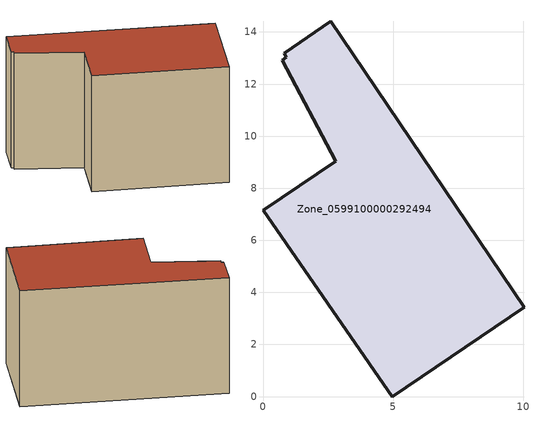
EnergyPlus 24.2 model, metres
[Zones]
Zone_0599100000292494
 floor ground (C_G): 2.79,9.04 0.73,12.91 0.9,13.02 0.81,13.17 2.61,14.4 10.02,3.42 4.96,0 0,7.16 z0
 wall outside (C_F): 0,7.16 4.96,0 10.02,3.42 2.61,14.4 0.81,13.17 0.9,13.02 0.73,12.91 2.79,9.04 0,7.16 z0:8.11
 roof outside (C_R): 0.73,12.91 2.79,9.04 0,7.16 4.96,0 10.02,3.42 2.61,14.4 0.81,13.17 0.9,13.02 z8.11
[BUILDING]
Pand.0599100000292494: North Axis=0; Terrain=City; Loads Convergence Tolerance Value=0.04; Temperature Convergence Tolerance Value=0.4; Solar Distribution=FullExterior; Maximum Number of Warmup Days=25; Minimum Number of Warmup Days=1
[Site:Location]
Rotterdam.The.Hague.AP_ZH_NLD Design_Conditions: Latitude=51.96; Longitude=4.45; Time Zone=1; Elevation=-4.5
[SITE:GROUNDTEMPERATURE:BUILDINGSURFACE]
18, 18, 18, 18, 18, 18, 18, 18, 18, 18, 18, 18
[MATERIAL] Thermal Absorptance=0.9; Solar Absorptance=0.7; Visible Absorptance=0.7
Name | Roughness | Thickness | Conductivity | Density | Specific Heat
G.TI.1975-1991 | MediumSmooth | 0.15 | 0.288461 | 540 | 1210
F.TI.1975-1991 | Rough | 0.3 | 0.230769 | 1920 | 840
R.TI.1975-1991 | MediumRough | 0.2 | 0.153846 | 1500 | 1000
[CONSTRUCTION]
C_G: G.TI.1975-1991
C_F: F.TI.1975-1991
C_R: R.TI.1975-1991
[ZONE]
Zone_0599100000292494: Type=1; Multiplier=1; Ceiling Height=Autocalculate; Volume=Autocalculate; Floor Area=autocalculate; Part of Total Floor Area=Yes
[ZONEINFILTRATION:DESIGNFLOWRATE]
Infil_Zone_0599100000292494: Zone or ZoneList or Space or SpaceList=Zone_0599100000292494; Schedule=AlwaysOn; Design Flow Rate Calculation Method=Flow/Area; Flow Rate per Floor Area=0.003; Constant Term Coefficient=1; Temperature Term Coefficient=0; Velocity Term Coefficient=0; Velocity Squared Term Coefficient=0
[HVACTEMPLATE:ZONE:IDEALLOADSAIRSYSTEM]
Zone_0599100000292494: Maximum Heating Supply Air Temperature=50; Minimum Cooling Supply Air Temperature=13; Maximum Heating Supply Air Humidity Ratio=0.0156; Minimum Cooling Supply Air Humidity Ratio=0.0077; Heating Limit=NoLimit; Cooling Limit=NoLimit; Dehumidification Control Type=ConstantSensibleHeatRatio; Cooling Sensible Heat Ratio=0.7; Dehumidification Setpoint=60; Humidification Control Type=None; Humidification Setpoint=30; Outdoor Air Method=None; Outdoor Air Flow Rate per Person=0.00944; Outdoor Air Flow Rate per Zone Floor Area=0; Outdoor Air Flow Rate per Zone=0; Demand Controlled Ventilation Type=None; Outdoor Air Economizer Type=NoEconomizer; Heat Recovery Type=None; Sensible Heat Recovery Effectiveness=0.7; Latent Heat Recovery Effectiveness=0.65
[ZONECONTROL:THERMOSTAT]
ThermostatControl_Zone_0599100000292494: Zone or ZoneList=Zone_0599100000292494; Control Type Schedule=DualSetpointControlType; Control 1=Thermostat_Zone_0599100000292494; Temperature Difference Between Cutout And Setpoint=0
[THERMOSTATSETPOINT:DUALSETPOINT]
Thermostat_Zone_0599100000292494: Heating Setpoint Temperature Schedule=HeatingSetpoint_Zone_0599100000292494; Cooling Setpoint Temperature Schedule=CoolingSetpoint_Zone_0599100000292494
[SCHEDULE:COMPACT]
HeatingSetpoint_Zone_0599100000292494: Through: 12/31, For: AllDays, Until: 24:00, 21
CoolingSetpoint_Zone_0599100000292494: Through: 12/31, For: AllDays, Until: 24:00, 24
DualSetpointControlType: Through: 12/31, For: AllDays, Until: 24:00, 4
AlwaysOn: Through: 12/31, For: AllDays, Until: 24:00, 1
